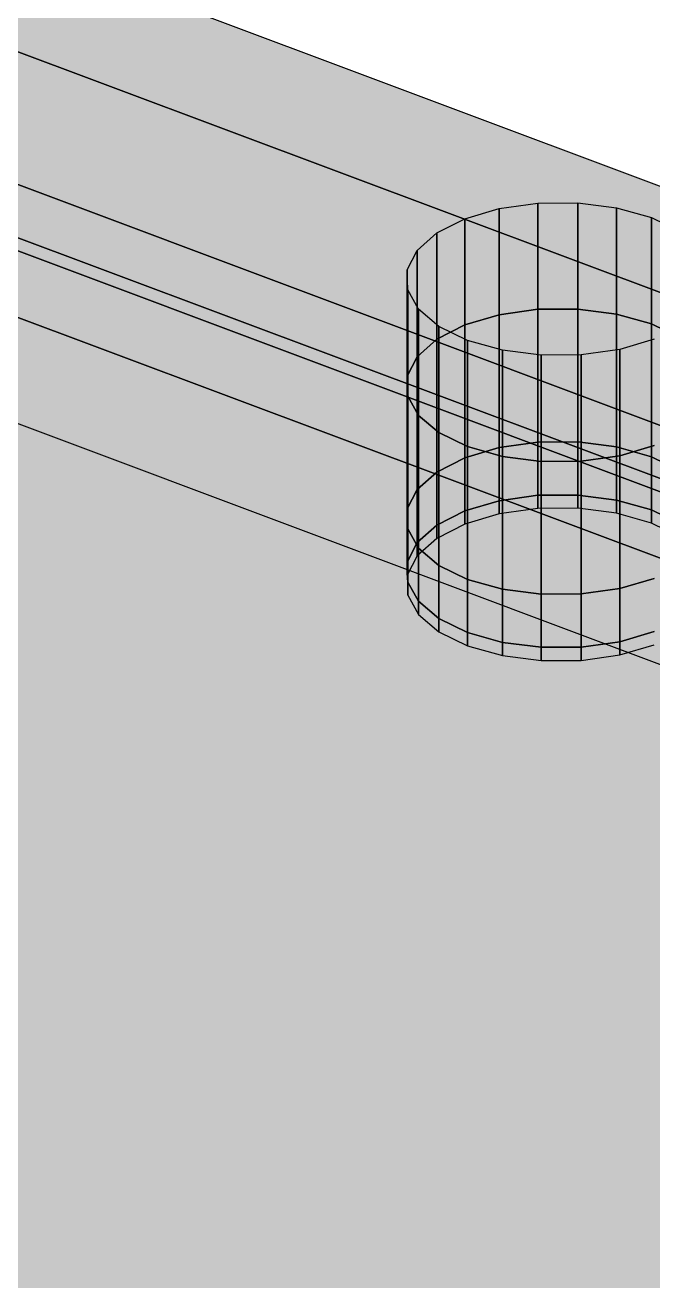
# Model space of a CAD drawing. Header units: millimetres. Extents: x 50 to 612415, y 2 to 4150.
# Drawn here: x 483225.4 to 483257.8, y 1898.5 to 1963.2 of the extents above; entities that cross this region are included whole.
import ezdxf

# ---------------------------------------------------------------- set-up
doc = ezdxf.new("R2010")
doc.units = ezdxf.units.MM
doc.layers.add('HATCH', color=8, linetype='Continuous', lineweight=9)
doc.layers.add('OUTLINE', color=7, linetype='Continuous', lineweight=25)

msp = doc.modelspace()

# ---------------------------------------------------------------- hatches: boundary and pattern name
at = {"layer": 'HATCH', "true_color": 0xccae87}
for points in [[(482182.724, 2358.201), (482496.048, 2238.926), (483257.691, 1953.309)], [(482562.28, 2215.867), (482182.724, 2358.201), (483508.199, 1859.369)], [(482182.724, 2358.201), (483257.691, 1953.309), (483508.199, 1859.369)], [(482182.724, 2352.723), (482496.048, 2233.447), (483257.691, 1947.831)], [(483257.691, 1947.831), (482496.048, 2233.447), (482182.724, 2352.723)], [(482562.28, 2210.389), (482182.724, 2352.723), (483508.199, 1853.89)], [(483508.199, 1853.89), (482182.724, 2352.723), (482562.28, 2210.389)], [(482182.724, 2352.723), (483257.691, 1947.831), (483508.199, 1853.89)], [(483508.199, 1853.89), (483257.691, 1947.831), (482182.724, 2352.723)], [(482182.724, 2345.875), (482496.048, 2226.599), (483257.691, 1940.983)], [(483257.691, 1940.983), (482496.048, 2226.599), (482182.724, 2345.875)], [(482562.28, 2203.541), (482182.724, 2345.875), (483508.199, 1847.042)], [(483508.199, 1847.042), (482182.724, 2345.875), (482562.28, 2203.541)], [(482182.724, 2345.875), (483257.691, 1940.983), (483508.199, 1847.042)], [(483508.199, 1847.042), (483257.691, 1940.983), (482182.724, 2345.875)], [(483257.691, 1938.243), (482496.048, 2223.86), (482182.724, 2343.136)], [(483508.199, 1844.303), (482182.724, 2343.136), (482562.28, 2200.802)], [(483508.199, 1844.303), (483257.691, 1938.243), (482182.724, 2343.136)], [(482496.048, 2238.926), (482497.523, 2238.204), (483257.691, 1953.309)], [(482497.523, 2238.204), (482498.575, 2237.316), (483257.691, 1953.309)], [(482498.575, 2237.316), (482499.131, 2236.322), (483257.691, 1953.309)], [(482499.131, 2236.322), (482499.154, 2235.29), (483257.691, 1953.309)], [(482499.154, 2235.29), (482498.642, 2234.29), (483257.691, 1953.309)], [(482498.642, 2234.29), (482497.629, 2233.39), (483246.621, 1952.518)], [(482498.642, 2234.29), (483251.829, 1954.06), (483253.893, 1954.071)], [(482498.642, 2234.29), (483253.893, 1954.071), (483255.893, 1953.815)], [(482498.642, 2234.29), (483249.841, 1953.782), (483251.829, 1954.06)], [(482498.642, 2234.29), (483255.893, 1953.815), (483257.691, 1953.309)], [(482498.642, 2234.29), (483248.065, 1953.256), (483249.841, 1953.782)], [(482498.642, 2234.29), (483246.621, 1952.518), (483248.065, 1953.256)], [(482496.048, 2233.447), (482497.523, 2232.725), (483257.691, 1947.831)], [(483257.691, 1947.831), (482497.523, 2232.725), (482496.048, 2233.447)], [(483245.609, 1951.619), (482497.629, 2233.39), (482496.186, 2232.653)], [(483245.609, 1951.619), (483246.621, 1952.518), (482497.629, 2233.39)], [(483245.609, 1951.619), (482488.358, 2232.093), (482486.559, 2232.6)], [(483245.096, 1950.619), (483245.609, 1951.619), (482486.559, 2232.6)], [(483245.119, 1949.587), (483245.096, 1950.619), (482486.559, 2232.6)], [(483245.675, 1948.593), (483245.119, 1949.587), (482486.559, 2232.6)], [(483246.727, 1947.705), (483245.675, 1948.593), (482486.559, 2232.6)], [(483248.203, 1946.983), (483246.727, 1947.705), (482486.559, 2232.6)], [(483248.203, 1946.983), (482486.559, 2232.6), (483589.466, 1560.596)], [(483245.609, 1951.619), (482496.186, 2232.653), (482494.409, 2232.127)], [(482497.523, 2232.725), (482498.575, 2231.837), (483257.691, 1947.831)], [(483257.691, 1947.831), (482498.575, 2231.837), (482497.523, 2232.725)], [(483245.609, 1951.619), (482490.357, 2231.837), (482488.358, 2232.093)], [(483245.609, 1951.619), (482494.409, 2232.127), (482492.421, 2231.849)], [(483245.609, 1951.619), (482492.421, 2231.849), (482490.357, 2231.837)], [(482498.575, 2231.837), (482499.131, 2230.843), (483257.691, 1947.831)], [(483257.691, 1947.831), (482499.131, 2230.843), (482498.575, 2231.837)], [(482499.131, 2230.843), (482499.154, 2229.811), (483257.691, 1947.831)], [(483257.691, 1947.831), (482499.154, 2229.811), (482499.131, 2230.843)], [(482499.154, 2229.811), (482498.642, 2228.811), (483257.691, 1947.831)], [(483257.691, 1947.831), (482498.642, 2228.811), (482499.154, 2229.811)], [(483246.621, 1947.04), (482497.629, 2227.912), (482498.642, 2228.811)], [(482498.642, 2228.811), (482497.629, 2227.912), (483246.621, 1947.04)], [(482498.642, 2228.811), (483251.829, 1948.582), (483253.893, 1948.593)], [(483253.893, 1948.593), (483251.829, 1948.582), (482498.642, 2228.811)], [(482498.642, 2228.811), (483253.893, 1948.593), (483255.893, 1948.337)], [(483255.893, 1948.337), (483253.893, 1948.593), (482498.642, 2228.811)], [(482498.642, 2228.811), (483249.841, 1948.304), (483251.829, 1948.582)], [(483251.829, 1948.582), (483249.841, 1948.304), (482498.642, 2228.811)], [(482498.642, 2228.811), (483255.893, 1948.337), (483257.691, 1947.831)], [(483257.691, 1947.831), (483255.893, 1948.337), (482498.642, 2228.811)], [(482498.642, 2228.811), (483248.065, 1947.778), (483249.841, 1948.304)], [(483249.841, 1948.304), (483248.065, 1947.778), (482498.642, 2228.811)], [(482498.642, 2228.811), (483246.621, 1947.04), (483248.065, 1947.778)], [(483248.065, 1947.778), (483246.621, 1947.04), (482498.642, 2228.811)], [(483245.609, 1946.14), (482497.629, 2227.912), (482496.186, 2227.174)], [(482496.186, 2227.174), (482497.629, 2227.912), (483245.609, 1946.14)], [(483245.609, 1946.14), (483246.621, 1947.04), (482497.629, 2227.912)], [(482497.629, 2227.912), (483246.621, 1947.04), (483245.609, 1946.14)], [(483245.609, 1946.14), (482488.358, 2226.615), (482486.559, 2227.121)], [(482486.559, 2227.121), (482488.358, 2226.615), (483245.609, 1946.14)], [(483245.096, 1945.141), (483245.609, 1946.14), (482486.559, 2227.121)], [(482486.559, 2227.121), (483245.609, 1946.14), (483245.096, 1945.141)], [(483245.119, 1944.109), (483245.096, 1945.141), (482486.559, 2227.121)], [(482486.559, 2227.121), (483245.096, 1945.141), (483245.119, 1944.109)], [(483245.675, 1943.115), (483245.119, 1944.109), (482486.559, 2227.121)], [(482486.559, 2227.121), (483245.119, 1944.109), (483245.675, 1943.115)], [(483246.727, 1942.226), (483245.675, 1943.115), (482486.559, 2227.121)], [(482486.559, 2227.121), (483245.675, 1943.115), (483246.727, 1942.226)], [(483248.203, 1941.505), (483246.727, 1942.226), (482486.559, 2227.121)], [(482486.559, 2227.121), (483246.727, 1942.226), (483248.203, 1941.505)], [(483248.203, 1941.505), (482486.559, 2227.121), (483224.501, 1767.167)], [(483589.466, 1555.118), (482486.559, 2227.121), (483248.203, 1941.505)], [(483245.609, 1946.14), (482496.186, 2227.174), (482494.409, 2226.648)], [(482494.409, 2226.648), (482496.186, 2227.174), (483245.609, 1946.14)], [(483245.609, 1946.14), (482490.357, 2226.359), (482488.358, 2226.615)], [(482488.358, 2226.615), (482490.357, 2226.359), (483245.609, 1946.14)], [(483245.609, 1946.14), (482492.421, 2226.37), (482490.357, 2226.359)], [(482490.357, 2226.359), (482492.421, 2226.37), (483245.609, 1946.14)], [(483245.609, 1946.14), (482494.409, 2226.648), (482492.421, 2226.37)], [(482492.421, 2226.37), (482494.409, 2226.648), (483245.609, 1946.14)], [(482496.048, 2226.599), (482497.523, 2225.877), (483257.691, 1940.983)], [(483257.691, 1940.983), (482497.523, 2225.877), (482496.048, 2226.599)], [(482497.523, 2225.877), (482498.575, 2224.989), (483257.691, 1940.983)], [(483257.691, 1940.983), (482498.575, 2224.989), (482497.523, 2225.877)], [(482498.575, 2224.989), (482499.131, 2223.995), (483257.691, 1940.983)], [(483257.691, 1940.983), (482499.131, 2223.995), (482498.575, 2224.989)], [(483257.691, 1938.243), (482497.523, 2223.138), (482496.048, 2223.86)], [(482499.131, 2223.995), (482499.154, 2222.963), (483257.691, 1940.983)], [(483257.691, 1940.983), (482499.154, 2222.963), (482499.131, 2223.995)], [(483257.691, 1938.243), (482498.575, 2222.25), (482497.523, 2223.138)], [(482499.154, 2222.963), (482498.642, 2221.963), (483257.691, 1940.983)], [(483257.691, 1940.983), (482498.642, 2221.963), (482499.154, 2222.963)], [(483257.691, 1938.243), (482499.131, 2221.256), (482498.575, 2222.25)], [(483246.621, 1940.192), (482497.629, 2221.064), (482498.642, 2221.963)], [(482498.642, 2221.963), (482497.629, 2221.064), (483246.621, 1940.192)], [(482498.642, 2221.963), (483251.829, 1941.734), (483253.893, 1941.745)], [(483253.893, 1941.745), (483251.829, 1941.734), (482498.642, 2221.963)], [(482498.642, 2221.963), (483253.893, 1941.745), (483255.893, 1941.489)], [(483255.893, 1941.489), (483253.893, 1941.745), (482498.642, 2221.963)], [(482498.642, 2221.963), (483249.841, 1941.456), (483251.829, 1941.734)], [(483251.829, 1941.734), (483249.841, 1941.456), (482498.642, 2221.963)], [(482498.642, 2221.963), (483255.893, 1941.489), (483257.691, 1940.983)], [(483257.691, 1940.983), (483255.893, 1941.489), (482498.642, 2221.963)], [(482498.642, 2221.963), (483248.065, 1940.93), (483249.841, 1941.456)], [(483249.841, 1941.456), (483248.065, 1940.93), (482498.642, 2221.963)], [(482498.642, 2221.963), (483246.621, 1940.192), (483248.065, 1940.93)], [(483248.065, 1940.93), (483246.621, 1940.192), (482498.642, 2221.963)], [(483245.609, 1939.292), (482497.629, 2221.064), (482496.186, 2220.326)], [(482496.186, 2220.326), (482497.629, 2221.064), (483245.609, 1939.292)], [(483245.609, 1939.292), (483246.621, 1940.192), (482497.629, 2221.064)], [(482497.629, 2221.064), (483246.621, 1940.192), (483245.609, 1939.292)], [(483257.691, 1938.243), (482499.154, 2220.224), (482499.131, 2221.256)], [(483245.609, 1939.292), (482496.186, 2220.326), (482494.409, 2219.8)], [(482494.409, 2219.8), (482496.186, 2220.326), (483245.609, 1939.292)], [(483245.609, 1939.292), (482488.358, 2219.767), (482486.559, 2220.273)], [(482486.559, 2220.273), (482488.358, 2219.767), (483245.609, 1939.292)], [(483245.096, 1938.293), (483245.609, 1939.292), (482486.559, 2220.273)], [(482486.559, 2220.273), (483245.609, 1939.292), (483245.096, 1938.293)], [(483245.119, 1937.261), (483245.096, 1938.293), (482486.559, 2220.273)], [(482486.559, 2220.273), (483245.096, 1938.293), (483245.119, 1937.261)], [(483245.675, 1936.267), (483245.119, 1937.261), (482486.559, 2220.273)], [(482486.559, 2220.273), (483245.119, 1937.261), (483245.675, 1936.267)], [(483246.727, 1935.378), (483245.675, 1936.267), (482486.559, 2220.273)], [(482486.559, 2220.273), (483245.675, 1936.267), (483246.727, 1935.378)], [(483248.203, 1934.657), (483246.727, 1935.378), (482486.559, 2220.273)], [(482486.559, 2220.273), (483246.727, 1935.378), (483248.203, 1934.657)], [(483248.203, 1934.657), (482486.559, 2220.273), (483224.501, 1760.319)], [(483224.501, 1760.319), (482486.559, 2220.273), (483248.203, 1934.657)], [(483245.609, 1939.292), (482490.357, 2219.511), (482488.358, 2219.767)], [(482488.358, 2219.767), (482490.357, 2219.511), (483245.609, 1939.292)], [(483245.609, 1939.292), (482494.409, 2219.8), (482492.421, 2219.522)], [(482492.421, 2219.522), (482494.409, 2219.8), (483245.609, 1939.292)], [(482499.154, 2220.224), (482498.642, 2219.224), (483257.691, 1938.243)], [(483257.691, 1938.243), (482498.642, 2219.224), (482499.154, 2220.224)], [(482562.28, 2200.802), (482499.154, 2220.224), (483257.691, 1938.243)], [(483245.609, 1939.292), (482492.421, 2219.522), (482490.357, 2219.511)], [(482490.357, 2219.511), (482492.421, 2219.522), (483245.609, 1939.292)], [(483246.621, 1937.453), (482497.629, 2218.325), (482498.642, 2219.224)], [(482498.642, 2219.224), (482497.629, 2218.325), (483246.621, 1937.453)], [(483257.691, 1937.559), (482498.642, 2218.539), (482499.154, 2219.539)], [(482498.642, 2219.224), (483251.829, 1938.994), (483253.893, 1939.006)], [(483253.893, 1939.006), (483251.829, 1938.994), (482498.642, 2219.224)], [(482498.642, 2219.224), (483253.893, 1939.006), (483255.893, 1938.75)], [(483255.893, 1938.75), (483253.893, 1939.006), (482498.642, 2219.224)], [(482498.642, 2219.224), (483249.841, 1938.716), (483251.829, 1938.994)], [(483251.829, 1938.994), (483249.841, 1938.716), (482498.642, 2219.224)], [(482498.642, 2219.224), (483255.893, 1938.75), (483257.691, 1938.243)], [(483257.691, 1938.243), (483255.893, 1938.75), (482498.642, 2219.224)], [(482498.642, 2219.224), (483248.065, 1938.19), (483249.841, 1938.716)], [(483249.841, 1938.716), (483248.065, 1938.19), (482498.642, 2219.224)], [(482498.642, 2219.224), (483246.621, 1937.453), (483248.065, 1938.19)], [(483248.065, 1938.19), (483246.621, 1937.453), (482498.642, 2219.224)], [(483257.691, 1937.559), (482499.154, 2219.539), (482562.28, 2200.117)], [(483246.621, 1936.768), (482497.629, 2217.64), (482498.642, 2218.539)], [(483253.893, 1938.321), (483251.829, 1938.31), (482498.642, 2218.539)], [(483255.893, 1938.065), (483253.893, 1938.321), (482498.642, 2218.539)], [(483251.829, 1938.31), (483249.841, 1938.032), (482498.642, 2218.539)], [(483257.691, 1937.559), (483255.893, 1938.065), (482498.642, 2218.539)], [(483249.841, 1938.032), (483248.065, 1937.506), (482498.642, 2218.539)], [(483248.065, 1937.506), (483246.621, 1936.768), (482498.642, 2218.539)], [(483245.609, 1936.553), (482497.629, 2218.325), (482496.186, 2217.587)], [(482496.186, 2217.587), (482497.629, 2218.325), (483245.609, 1936.553)], [(483245.609, 1936.553), (483246.621, 1937.453), (482497.629, 2218.325)], [(482497.629, 2218.325), (483246.621, 1937.453), (483245.609, 1936.553)], [(483245.609, 1936.553), (482488.358, 2217.028), (482486.559, 2217.534)], [(482486.559, 2217.534), (482488.358, 2217.028), (483245.609, 1936.553)], [(483245.096, 1935.553), (483245.609, 1936.553), (482486.559, 2217.534)], [(482486.559, 2217.534), (483245.609, 1936.553), (483245.096, 1935.553)], [(483245.119, 1934.521), (483245.096, 1935.553), (482486.559, 2217.534)], [(482486.559, 2217.534), (483245.096, 1935.553), (483245.119, 1934.521)], [(483245.675, 1933.527), (483245.119, 1934.521), (482486.559, 2217.534)], [(482486.559, 2217.534), (483245.119, 1934.521), (483245.675, 1933.527)], [(483246.727, 1932.639), (483245.675, 1933.527), (482486.559, 2217.534)], [(482486.559, 2217.534), (483245.675, 1933.527), (483246.727, 1932.639)], [(483248.203, 1931.917), (483246.727, 1932.639), (482486.559, 2217.534)], [(482486.559, 2217.534), (483246.727, 1932.639), (483248.203, 1931.917)], [(483248.203, 1931.917), (482486.559, 2217.534), (483224.501, 1757.58)], [(483224.501, 1757.58), (482486.559, 2217.534), (483248.203, 1931.917)], [(483245.609, 1936.553), (482494.409, 2217.061), (482492.421, 2216.783)], [(482492.421, 2216.783), (482494.409, 2217.061), (483245.609, 1936.553)], [(483245.609, 1936.553), (482496.186, 2217.587), (482494.409, 2217.061)], [(482494.409, 2217.061), (482496.186, 2217.587), (483245.609, 1936.553)], [(482496.186, 2216.902), (482497.629, 2217.64), (483245.609, 1935.868)], [(482497.629, 2217.64), (483246.621, 1936.768), (483245.609, 1935.868)], [(482486.559, 2216.849), (482488.358, 2216.343), (483245.609, 1935.868)], [(482486.559, 2216.849), (483245.609, 1935.868), (483245.096, 1934.869)], [(482486.559, 2216.849), (483245.096, 1934.869), (483245.119, 1933.837)], [(482486.559, 2216.849), (483245.119, 1933.837), (483245.675, 1932.843)], [(482486.559, 2216.849), (483245.675, 1932.843), (483246.727, 1931.954)], [(482486.559, 2216.849), (483246.727, 1931.954), (483248.203, 1931.233)], [(483224.501, 1756.895), (482486.559, 2216.849), (483248.203, 1931.233)], [(483245.609, 1936.553), (482490.357, 2216.772), (482488.358, 2217.028)], [(482488.358, 2217.028), (482490.357, 2216.772), (483245.609, 1936.553)], [(483245.609, 1936.553), (482492.421, 2216.783), (482490.357, 2216.772)], [(482490.357, 2216.772), (482492.421, 2216.783), (483245.609, 1936.553)], [(482494.409, 2216.376), (482496.186, 2216.902), (483245.609, 1935.868)], [(482488.358, 2216.343), (482490.357, 2216.087), (483245.609, 1935.868)], [(482490.357, 2216.087), (482492.421, 2216.098), (483245.609, 1935.868)], [(482492.421, 2216.098), (482494.409, 2216.376), (483245.609, 1935.868)], [(483194.875, 1978.645), (482562.28, 2215.867), (483508.199, 1859.369)], [(483194.875, 1973.166), (482562.28, 2210.389), (483508.199, 1853.89)], [(483508.199, 1853.89), (482562.28, 2210.389), (483194.875, 1973.166)], [(483194.875, 1966.318), (482562.28, 2203.541), (483508.199, 1847.042)], [(483508.199, 1847.042), (482562.28, 2203.541), (483194.875, 1966.318)], [(483194.875, 1963.579), (482562.28, 2200.802), (483257.691, 1938.243)], [(483508.199, 1844.303), (482562.28, 2200.802), (483194.875, 1963.579)], [(483257.691, 1937.559), (482562.28, 2200.117), (483194.875, 1962.894)], [(483574.432, 1836.311), (483194.875, 1978.645), (483508.199, 1859.369)], [(483574.432, 1830.832), (483194.875, 1973.166), (483508.199, 1853.89)], [(483508.199, 1853.89), (483194.875, 1973.166), (483574.432, 1830.832)], [(483574.432, 1823.984), (483194.875, 1966.318), (483508.199, 1847.042)], [(483508.199, 1847.042), (483194.875, 1966.318), (483574.432, 1823.984)], [(483574.432, 1821.245), (483194.875, 1963.579), (483257.691, 1938.243)], [(483508.199, 1844.303), (483194.875, 1963.579), (483574.432, 1821.245)], [(483257.691, 1937.559), (483194.875, 1962.894), (483574.432, 1820.56)], [(483574.432, 1820.56), (483194.875, 1962.894), (483226.109, 1755.013)], [(483574.432, 1817.136), (483194.875, 1959.47), (483226.109, 1751.589)], [(483226.109, 1751.589), (483194.875, 1959.47), (483574.432, 1817.136)], [(483226.109, 1746.111), (483194.875, 1953.992), (483574.432, 1811.658)], [(483257.691, 1953.309), (483259.167, 1952.587), (483508.199, 1859.369)], [(483257.691, 1947.831), (483259.167, 1947.109), (483508.199, 1853.89)], [(483508.199, 1853.89), (483259.167, 1947.109), (483257.691, 1947.831)], [(483496.116, 1857.679), (483257.829, 1947.036), (483256.053, 1946.51)], [(483496.116, 1857.679), (483250.001, 1946.477), (483248.203, 1946.983)], [(483495.604, 1856.679), (483496.116, 1857.679), (483248.203, 1946.983)], [(483495.626, 1855.647), (483495.604, 1856.679), (483248.203, 1946.983)], [(483496.183, 1854.653), (483495.626, 1855.647), (483248.203, 1946.983)], [(483497.234, 1853.765), (483496.183, 1854.653), (483248.203, 1946.983)], [(483498.71, 1853.043), (483497.234, 1853.765), (483248.203, 1946.983)], [(483498.71, 1853.043), (483248.203, 1946.983), (483590.938, 1559.353)], [(483248.203, 1946.983), (483589.466, 1560.596), (483590.938, 1559.353)], [(483496.116, 1857.679), (483252.001, 1946.221), (483250.001, 1946.477)], [(483496.116, 1857.679), (483256.053, 1946.51), (483254.065, 1946.232)], [(483496.116, 1857.679), (483254.065, 1946.232), (483252.001, 1946.221)], [(483248.203, 1941.505), (483224.501, 1767.167), (483225.553, 1766.279)], [(483248.203, 1941.505), (483225.553, 1766.279), (483226.109, 1765.285)], [(483248.203, 1941.505), (483226.109, 1765.285), (483226.131, 1764.253)], [(483498.71, 1847.564), (483248.203, 1941.505), (483226.131, 1764.253)], [(483496.116, 1852.2), (483250.001, 1940.999), (483248.203, 1941.505)], [(483248.203, 1941.505), (483250.001, 1940.999), (483496.116, 1852.2)], [(483495.604, 1851.2), (483496.116, 1852.2), (483248.203, 1941.505)], [(483248.203, 1941.505), (483496.116, 1852.2), (483495.604, 1851.2)], [(483495.626, 1850.168), (483495.604, 1851.2), (483248.203, 1941.505)], [(483248.203, 1941.505), (483495.604, 1851.2), (483495.626, 1850.168)], [(483496.183, 1849.174), (483495.626, 1850.168), (483248.203, 1941.505)], [(483248.203, 1941.505), (483495.626, 1850.168), (483496.183, 1849.174)], [(483497.234, 1848.286), (483496.183, 1849.174), (483248.203, 1941.505)], [(483248.203, 1941.505), (483496.183, 1849.174), (483497.234, 1848.286)], [(483498.71, 1847.564), (483497.234, 1848.286), (483248.203, 1941.505)], [(483248.203, 1941.505), (483497.234, 1848.286), (483498.71, 1847.564)], [(483590.938, 1553.874), (483248.203, 1941.505), (483498.71, 1847.564)], [(483590.938, 1553.874), (483589.466, 1555.118), (483248.203, 1941.505)], [(483496.116, 1852.2), (483257.829, 1941.558), (483256.053, 1941.032)], [(483256.053, 1941.032), (483257.829, 1941.558), (483496.116, 1852.2)], [(483496.116, 1852.2), (483252.001, 1940.742), (483250.001, 1940.999)], [(483250.001, 1940.999), (483252.001, 1940.742), (483496.116, 1852.2)], [(483496.116, 1852.2), (483254.065, 1940.754), (483252.001, 1940.742)], [(483252.001, 1940.742), (483254.065, 1940.754), (483496.116, 1852.2)], [(483496.116, 1852.2), (483256.053, 1941.032), (483254.065, 1940.754)], [(483254.065, 1940.754), (483256.053, 1941.032), (483496.116, 1852.2)], [(483257.691, 1940.983), (483259.167, 1940.261), (483508.199, 1847.042)], [(483508.199, 1847.042), (483259.167, 1940.261), (483257.691, 1940.983)], [(483508.199, 1844.303), (483259.167, 1937.522), (483257.691, 1938.243)], [(483574.432, 1821.245), (483257.691, 1938.243), (483259.167, 1937.522)], [(483259.167, 1936.837), (483257.691, 1937.559), (483574.432, 1820.56)], [(483248.203, 1934.657), (483224.501, 1760.319), (483225.553, 1759.431)], [(483225.553, 1759.431), (483224.501, 1760.319), (483248.203, 1934.657)], [(483248.203, 1934.657), (483225.553, 1759.431), (483226.109, 1758.437)], [(483226.109, 1758.437), (483225.553, 1759.431), (483248.203, 1934.657)], [(483248.203, 1934.657), (483226.109, 1758.437), (483226.131, 1757.405)], [(483226.131, 1757.405), (483226.109, 1758.437), (483248.203, 1934.657)], [(483498.71, 1840.716), (483248.203, 1934.657), (483226.131, 1757.405)], [(483226.131, 1757.405), (483248.203, 1934.657), (483498.71, 1840.716)], [(483496.116, 1845.352), (483250.001, 1934.15), (483248.203, 1934.657)], [(483248.203, 1934.657), (483250.001, 1934.15), (483496.116, 1845.352)], [(483495.604, 1844.352), (483496.116, 1845.352), (483248.203, 1934.657)], [(483248.203, 1934.657), (483496.116, 1845.352), (483495.604, 1844.352)], [(483495.626, 1843.32), (483495.604, 1844.352), (483248.203, 1934.657)], [(483248.203, 1934.657), (483495.604, 1844.352), (483495.626, 1843.32)], [(483496.183, 1842.326), (483495.626, 1843.32), (483248.203, 1934.657)], [(483248.203, 1934.657), (483495.626, 1843.32), (483496.183, 1842.326)], [(483497.234, 1841.438), (483496.183, 1842.326), (483248.203, 1934.657)], [(483248.203, 1934.657), (483496.183, 1842.326), (483497.234, 1841.438)], [(483498.71, 1840.716), (483497.234, 1841.438), (483248.203, 1934.657)], [(483248.203, 1934.657), (483497.234, 1841.438), (483498.71, 1840.716)], [(483496.116, 1845.352), (483252.001, 1933.894), (483250.001, 1934.15)], [(483250.001, 1934.15), (483252.001, 1933.894), (483496.116, 1845.352)], [(483496.116, 1845.352), (483256.053, 1934.184), (483254.065, 1933.906)], [(483254.065, 1933.906), (483256.053, 1934.184), (483496.116, 1845.352)], [(483496.116, 1845.352), (483257.829, 1934.71), (483256.053, 1934.184)], [(483256.053, 1934.184), (483257.829, 1934.71), (483496.116, 1845.352)], [(483496.116, 1845.352), (483254.065, 1933.906), (483252.001, 1933.894)], [(483252.001, 1933.894), (483254.065, 1933.906), (483496.116, 1845.352)], [(483248.203, 1931.917), (483224.501, 1757.58), (483225.553, 1756.692)], [(483225.553, 1756.692), (483224.501, 1757.58), (483248.203, 1931.917)], [(483248.203, 1931.917), (483225.553, 1756.692), (483226.109, 1755.698)], [(483226.109, 1755.698), (483225.553, 1756.692), (483248.203, 1931.917)], [(483248.203, 1931.917), (483226.109, 1755.698), (483226.131, 1754.666)], [(483226.131, 1754.666), (483226.109, 1755.698), (483248.203, 1931.917)], [(483498.71, 1837.977), (483248.203, 1931.917), (483226.131, 1754.666)], [(483226.131, 1754.666), (483248.203, 1931.917), (483498.71, 1837.977)], [(483496.116, 1842.613), (483250.001, 1931.411), (483248.203, 1931.917)], [(483248.203, 1931.917), (483250.001, 1931.411), (483496.116, 1842.613)], [(483495.604, 1841.613), (483496.116, 1842.613), (483248.203, 1931.917)], [(483248.203, 1931.917), (483496.116, 1842.613), (483495.604, 1841.613)], [(483495.626, 1840.581), (483495.604, 1841.613), (483248.203, 1931.917)], [(483248.203, 1931.917), (483495.604, 1841.613), (483495.626, 1840.581)], [(483496.183, 1839.587), (483495.626, 1840.581), (483248.203, 1931.917)], [(483248.203, 1931.917), (483495.626, 1840.581), (483496.183, 1839.587)], [(483497.234, 1838.699), (483496.183, 1839.587), (483248.203, 1931.917)], [(483248.203, 1931.917), (483496.183, 1839.587), (483497.234, 1838.699)], [(483498.71, 1837.977), (483497.234, 1838.699), (483248.203, 1931.917)], [(483248.203, 1931.917), (483497.234, 1838.699), (483498.71, 1837.977)], [(483496.116, 1842.613), (483257.829, 1931.97), (483256.053, 1931.445)], [(483256.053, 1931.445), (483257.829, 1931.97), (483496.116, 1842.613)], [(483225.553, 1756.007), (483224.501, 1756.895), (483248.203, 1931.233)], [(483226.109, 1755.013), (483225.553, 1756.007), (483248.203, 1931.233)], [(483226.131, 1753.981), (483226.109, 1755.013), (483248.203, 1931.233)], [(483226.131, 1753.981), (483248.203, 1931.233), (483498.71, 1837.292)], [(483248.203, 1931.233), (483250.001, 1930.726), (483496.116, 1841.928)], [(483248.203, 1931.233), (483496.116, 1841.928), (483495.604, 1840.928)], [(483248.203, 1931.233), (483495.604, 1840.928), (483495.626, 1839.896)], [(483248.203, 1931.233), (483495.626, 1839.896), (483496.183, 1838.902)], [(483248.203, 1931.233), (483496.183, 1838.902), (483497.234, 1838.014)], [(483248.203, 1931.233), (483497.234, 1838.014), (483498.71, 1837.292)], [(483496.116, 1842.613), (483252.001, 1931.155), (483250.001, 1931.411)], [(483250.001, 1931.411), (483252.001, 1931.155), (483496.116, 1842.613)], [(483496.116, 1842.613), (483254.065, 1931.166), (483252.001, 1931.155)], [(483252.001, 1931.155), (483254.065, 1931.166), (483496.116, 1842.613)], [(483496.116, 1842.613), (483256.053, 1931.445), (483254.065, 1931.166)], [(483254.065, 1931.166), (483256.053, 1931.445), (483496.116, 1842.613)], [(483256.053, 1930.76), (483257.829, 1931.286), (483496.116, 1841.928)], [(483250.001, 1930.726), (483252.001, 1930.47), (483496.116, 1841.928)], [(483252.001, 1930.47), (483254.065, 1930.482), (483496.116, 1841.928)], [(483254.065, 1930.482), (483256.053, 1930.76), (483496.116, 1841.928)]]:
    msp.add_hatch(color=43, dxfattribs=at).paths.add_polyline_path(points)
at = {"layer": 'HATCH', "true_color": 0xc0a47f}
for points in [[(483194.875, 1973.166), (483574.432, 1830.832), (483574.432, 1836.311), (483194.875, 1978.645)], [(483194.875, 1966.318), (483574.432, 1823.984), (483574.432, 1830.832), (483194.875, 1973.166)], [(483194.875, 1963.579), (483574.432, 1821.245), (483574.432, 1823.984), (483194.875, 1966.318)], [(483194.875, 1962.894), (483574.432, 1820.56), (483574.432, 1821.245), (483194.875, 1963.579)], [(483194.875, 1959.47), (483574.432, 1817.136), (483574.432, 1820.56), (483194.875, 1962.894)], [(483194.875, 1953.992), (483574.432, 1811.658), (483574.432, 1817.136), (483194.875, 1959.47)]]:
    msp.add_hatch(color=33, dxfattribs=at).paths.add_polyline_path(points)
at = {"layer": 'HATCH', "true_color": 0xc0a480}
for points in [[(483249.841, 1948.304), (483248.065, 1947.778), (483248.065, 1953.256), (483249.841, 1953.782)], [(483249.841, 1941.456), (483248.065, 1940.93), (483248.065, 1947.778), (483249.841, 1948.304)], [(483256.053, 1941.032), (483257.829, 1941.558), (483257.829, 1947.036), (483256.053, 1946.51)], [(483249.841, 1938.716), (483248.065, 1938.19), (483248.065, 1940.93), (483249.841, 1941.456)], [(483256.053, 1934.184), (483257.829, 1934.71), (483257.829, 1941.558), (483256.053, 1941.032)], [(483249.841, 1938.032), (483248.065, 1937.506), (483248.065, 1938.19), (483249.841, 1938.716)], [(483256.053, 1931.445), (483257.829, 1931.97), (483257.829, 1934.71), (483256.053, 1934.184)], [(483256.053, 1930.76), (483257.829, 1931.286), (483257.829, 1931.97), (483256.053, 1931.445)]]:
    msp.add_hatch(color=33, dxfattribs=at).paths.add_polyline_path(points)
at = {"layer": 'HATCH', "true_color": 0xc2a680}
for points in [[(483251.829, 1948.582), (483249.841, 1948.304), (483249.841, 1953.782), (483251.829, 1954.06)], [(483255.893, 1948.337), (483253.893, 1948.593), (483253.893, 1954.071), (483255.893, 1953.815)], [(483251.829, 1941.734), (483249.841, 1941.456), (483249.841, 1948.304), (483251.829, 1948.582)], [(483255.893, 1941.489), (483253.893, 1941.745), (483253.893, 1948.593), (483255.893, 1948.337)], [(483250.001, 1940.999), (483252.001, 1940.742), (483252.001, 1946.221), (483250.001, 1946.477)], [(483254.065, 1940.754), (483256.053, 1941.032), (483256.053, 1946.51), (483254.065, 1946.232)], [(483251.829, 1938.994), (483249.841, 1938.716), (483249.841, 1941.456), (483251.829, 1941.734)], [(483255.893, 1938.75), (483253.893, 1939.006), (483253.893, 1941.745), (483255.893, 1941.489)], [(483250.001, 1934.15), (483252.001, 1933.894), (483252.001, 1940.742), (483250.001, 1940.999)], [(483254.065, 1933.906), (483256.053, 1934.184), (483256.053, 1941.032), (483254.065, 1940.754)], [(483251.829, 1938.31), (483249.841, 1938.032), (483249.841, 1938.716), (483251.829, 1938.994)], [(483255.893, 1938.065), (483253.893, 1938.321), (483253.893, 1939.006), (483255.893, 1938.75)], [(483250.001, 1931.411), (483252.001, 1931.155), (483252.001, 1933.894), (483250.001, 1934.15)], [(483254.065, 1931.166), (483256.053, 1931.445), (483256.053, 1934.184), (483254.065, 1933.906)], [(483250.001, 1930.726), (483252.001, 1930.47), (483252.001, 1931.155), (483250.001, 1931.411)], [(483254.065, 1930.482), (483256.053, 1930.76), (483256.053, 1931.445), (483254.065, 1931.166)]]:
    msp.add_hatch(color=43, dxfattribs=at).paths.add_polyline_path(points)
at = {"layer": 'HATCH', "true_color": 0xc2a681}
for points in [[(483253.893, 1948.593), (483251.829, 1948.582), (483251.829, 1954.06), (483253.893, 1954.071)], [(483253.893, 1941.745), (483251.829, 1941.734), (483251.829, 1948.582), (483253.893, 1948.593)], [(483252.001, 1940.742), (483254.065, 1940.754), (483254.065, 1946.232), (483252.001, 1946.221)], [(483253.893, 1939.006), (483251.829, 1938.994), (483251.829, 1941.734), (483253.893, 1941.745)], [(483252.001, 1933.894), (483254.065, 1933.906), (483254.065, 1940.754), (483252.001, 1940.742)], [(483253.893, 1938.321), (483251.829, 1938.31), (483251.829, 1938.994), (483253.893, 1939.006)], [(483252.001, 1931.155), (483254.065, 1931.166), (483254.065, 1933.906), (483252.001, 1933.894)], [(483252.001, 1930.47), (483254.065, 1930.482), (483254.065, 1931.166), (483252.001, 1931.155)]]:
    msp.add_hatch(color=43, dxfattribs=at).paths.add_polyline_path(points)
at = {"layer": 'HATCH', "true_color": 0xc1a580}
for points in [[(483257.691, 1947.831), (483255.893, 1948.337), (483255.893, 1953.815), (483257.691, 1953.309)], [(483257.691, 1940.983), (483255.893, 1941.489), (483255.893, 1948.337), (483257.691, 1947.831)], [(483248.203, 1941.505), (483250.001, 1940.999), (483250.001, 1946.477), (483248.203, 1946.983)], [(483248.203, 1934.657), (483250.001, 1934.15), (483250.001, 1940.999), (483248.203, 1941.505)], [(483257.691, 1938.243), (483255.893, 1938.75), (483255.893, 1941.489), (483257.691, 1940.983)], [(483257.691, 1937.559), (483255.893, 1938.065), (483255.893, 1938.75), (483257.691, 1938.243)], [(483248.203, 1931.917), (483250.001, 1931.411), (483250.001, 1934.15), (483248.203, 1934.657)], [(483248.203, 1931.233), (483250.001, 1930.726), (483250.001, 1931.411), (483248.203, 1931.917)]]:
    msp.add_hatch(color=33, dxfattribs=at).paths.add_polyline_path(points)
at = {"layer": 'HATCH', "true_color": 0xbea37e}
for points in [[(483248.065, 1947.778), (483246.621, 1947.04), (483246.621, 1952.518), (483248.065, 1953.256)], [(483248.065, 1940.93), (483246.621, 1940.192), (483246.621, 1947.04), (483248.065, 1947.778)], [(483248.065, 1938.19), (483246.621, 1937.453), (483246.621, 1940.192), (483248.065, 1940.93)], [(483248.065, 1937.506), (483246.621, 1936.768), (483246.621, 1937.453), (483248.065, 1938.19)]]:
    msp.add_hatch(color=33, dxfattribs=at).paths.add_polyline_path(points)
at = {"layer": 'HATCH', "true_color": 0xbfa37e}
for points in [[(483259.167, 1947.109), (483257.691, 1947.831), (483257.691, 1953.309), (483259.167, 1952.587)], [(483246.727, 1942.226), (483248.203, 1941.505), (483248.203, 1946.983), (483246.727, 1947.705)], [(483259.167, 1940.261), (483257.691, 1940.983), (483257.691, 1947.831), (483259.167, 1947.109)], [(483246.727, 1935.378), (483248.203, 1934.657), (483248.203, 1941.505), (483246.727, 1942.226)], [(483259.167, 1937.522), (483257.691, 1938.243), (483257.691, 1940.983), (483259.167, 1940.261)], [(483259.167, 1936.837), (483257.691, 1937.559), (483257.691, 1938.243), (483259.167, 1937.522)], [(483246.727, 1932.639), (483248.203, 1931.917), (483248.203, 1934.657), (483246.727, 1935.378)], [(483246.727, 1931.954), (483248.203, 1931.233), (483248.203, 1931.917), (483246.727, 1932.639)]]:
    msp.add_hatch(color=33, dxfattribs=at).paths.add_polyline_path(points)
at = {"layer": 'HATCH', "true_color": 0xbca07c}
for points in [[(483246.621, 1947.04), (483245.609, 1946.14), (483245.609, 1951.619), (483246.621, 1952.518)], [(483246.621, 1940.192), (483245.609, 1939.292), (483245.609, 1946.14), (483246.621, 1947.04)], [(483246.621, 1937.453), (483245.609, 1936.553), (483245.609, 1939.292), (483246.621, 1940.192)], [(483246.621, 1936.768), (483245.609, 1935.868), (483245.609, 1936.553), (483246.621, 1937.453)]]:
    msp.add_hatch(color=33, dxfattribs=at).paths.add_polyline_path(points)
at = {"layer": 'HATCH', "true_color": 0xb99e7a}
for points in [[(483245.609, 1946.14), (483245.096, 1945.141), (483245.096, 1950.619), (483245.609, 1951.619)], [(483245.119, 1944.109), (483245.675, 1943.115), (483245.675, 1948.593), (483245.119, 1949.587)], [(483245.609, 1939.292), (483245.096, 1938.293), (483245.096, 1945.141), (483245.609, 1946.14)], [(483245.119, 1937.261), (483245.675, 1936.267), (483245.675, 1943.115), (483245.119, 1944.109)], [(483245.609, 1936.553), (483245.096, 1935.553), (483245.096, 1938.293), (483245.609, 1939.292)], [(483245.119, 1934.521), (483245.675, 1933.527), (483245.675, 1936.267), (483245.119, 1937.261)], [(483245.609, 1935.868), (483245.096, 1934.869), (483245.096, 1935.553), (483245.609, 1936.553)], [(483245.119, 1933.837), (483245.675, 1932.843), (483245.675, 1933.527), (483245.119, 1934.521)]]:
    msp.add_hatch(color=33, dxfattribs=at).paths.add_polyline_path(points)
at = {"layer": 'HATCH', "true_color": 0xb69b78}
for points in [[(483245.096, 1945.141), (483245.119, 1944.109), (483245.119, 1949.587), (483245.096, 1950.619)], [(483245.096, 1938.293), (483245.119, 1937.261), (483245.119, 1944.109), (483245.096, 1945.141)], [(483245.096, 1935.553), (483245.119, 1934.521), (483245.119, 1937.261), (483245.096, 1938.293)], [(483245.096, 1934.869), (483245.119, 1933.837), (483245.119, 1934.521), (483245.096, 1935.553)]]:
    msp.add_hatch(color=33, dxfattribs=at).paths.add_polyline_path(points)
at = {"layer": 'HATCH', "true_color": 0xbca17d}
for points in [[(483245.675, 1943.115), (483246.727, 1942.226), (483246.727, 1947.705), (483245.675, 1948.593)], [(483245.675, 1936.267), (483246.727, 1935.378), (483246.727, 1942.226), (483245.675, 1943.115)], [(483245.675, 1933.527), (483246.727, 1932.639), (483246.727, 1935.378), (483245.675, 1936.267)], [(483245.675, 1932.843), (483246.727, 1931.954), (483246.727, 1932.639), (483245.675, 1933.527)]]:
    msp.add_hatch(color=33, dxfattribs=at).paths.add_polyline_path(points)

# ---------------------------------------------------------------- linework, layer by layer
at = {"layer": 'OUTLINE', "color": 139, "true_color": 0x42544a}
for p, q in [((483574.432, 1836.311), (483194.875, 1978.645)), ((483574.432, 1836.311), (483194.875, 1978.645)), ((483574.432, 1830.832), (483194.875, 1973.166)), ((483194.875, 1973.166), (483574.432, 1830.832)), ((483574.432, 1830.832), (483194.875, 1973.166)), ((483194.875, 1973.166), (483574.432, 1830.832)), ((483574.432, 1823.984), (483194.875, 1966.318)), ((483194.875, 1966.318), (483574.432, 1823.984)), ((483574.432, 1823.984), (483194.875, 1966.318)), ((483194.875, 1966.318), (483574.432, 1823.984)), ((483574.432, 1821.245), (483194.875, 1963.579)), ((483574.432, 1821.245), (483194.875, 1963.579)), ((483194.875, 1963.579), (483574.432, 1821.245)), ((483194.875, 1963.579), (483574.432, 1821.245)), ((483194.875, 1962.894), (483574.432, 1820.56)), ((483574.432, 1820.56), (483194.875, 1962.894)), ((483194.875, 1962.894), (483574.432, 1820.56)), ((483574.432, 1820.56), (483194.875, 1962.894)), ((483574.432, 1817.136), (483194.875, 1959.47)), ((483194.875, 1959.47), (483574.432, 1817.136)), ((483574.432, 1817.136), (483194.875, 1959.47)), ((483194.875, 1959.47), (483574.432, 1817.136)), ((483194.875, 1953.992), (483574.432, 1811.658)), ((483194.875, 1953.992), (483574.432, 1811.658)), ((483248.065, 1953.256), (483249.841, 1953.782)), ((483248.065, 1953.256), (483249.841, 1953.782)), ((483249.841, 1953.782), (483251.829, 1954.06)), ((483249.841, 1953.782), (483251.829, 1954.06)), ((483249.841, 1948.304), (483249.841, 1953.782)), ((483249.841, 1953.782), (483249.841, 1948.304)), ((483251.829, 1954.06), (483253.893, 1954.071)), ((483251.829, 1954.06), (483253.893, 1954.071)), ((483251.829, 1948.582), (483251.829, 1954.06)), ((483251.829, 1954.06), (483251.829, 1948.582)), ((483253.893, 1954.071), (483255.893, 1953.815)), ((483253.893, 1954.071), (483253.893, 1948.593)), ((483253.893, 1948.593), (483253.893, 1954.071)), ((483253.893, 1954.071), (483255.893, 1953.815)), ((483255.893, 1953.815), (483257.691, 1953.309)), ((483255.893, 1953.815), (483255.893, 1948.337)), ((483255.893, 1948.337), (483255.893, 1953.815)), ((483255.893, 1953.815), (483257.691, 1953.309)), ((483246.621, 1952.518), (483248.065, 1953.256)), ((483246.621, 1952.518), (483248.065, 1953.256)), ((483248.065, 1947.778), (483248.065, 1953.256)), ((483248.065, 1953.256), (483248.065, 1947.778)), ((483257.691, 1953.309), (483257.691, 1947.831)), ((483257.691, 1947.831), (483257.691, 1953.309)), ((483257.691, 1953.309), (483259.167, 1952.587)), ((483257.691, 1953.309), (483259.167, 1952.587)), ((483245.609, 1951.619), (483246.621, 1952.518)), ((483245.609, 1951.619), (483246.621, 1952.518)), ((483246.621, 1947.04), (483246.621, 1952.518)), ((483246.621, 1952.518), (483246.621, 1947.04)), ((483245.096, 1950.619), (483245.609, 1951.619)), ((483245.096, 1950.619), (483245.609, 1951.619)), ((483245.609, 1946.14), (483245.609, 1951.619)), ((483245.609, 1951.619), (483245.609, 1946.14)), ((483245.119, 1949.587), (483245.096, 1950.619)), ((483245.096, 1945.141), (483245.096, 1950.619)), ((483245.119, 1949.587), (483245.096, 1950.619)), ((483245.096, 1950.619), (483245.096, 1945.141)), ((483245.675, 1948.593), (483245.119, 1949.587)), ((483245.119, 1944.109), (483245.119, 1949.587)), ((483245.675, 1948.593), (483245.119, 1949.587)), ((483245.119, 1949.587), (483245.119, 1944.109)), ((483246.727, 1947.705), (483245.675, 1948.593)), ((483245.675, 1943.115), (483245.675, 1948.593)), ((483246.727, 1947.705), (483245.675, 1948.593)), ((483245.675, 1948.593), (483245.675, 1943.115)), ((483249.841, 1948.304), (483251.829, 1948.582)), ((483251.829, 1948.582), (483249.841, 1948.304)), ((483249.841, 1948.304), (483251.829, 1948.582)), ((483251.829, 1948.582), (483249.841, 1948.304)), ((483251.829, 1948.582), (483253.893, 1948.593)), ((483253.893, 1948.593), (483251.829, 1948.582)), ((483251.829, 1948.582), (483253.893, 1948.593)), ((483253.893, 1948.593), (483251.829, 1948.582)), ((483251.829, 1941.734), (483251.829, 1948.582)), ((483251.829, 1948.582), (483251.829, 1941.734)), ((483253.893, 1948.593), (483255.893, 1948.337)), ((483255.893, 1948.337), (483253.893, 1948.593)), ((483253.893, 1948.593), (483253.893, 1941.745)), ((483253.893, 1941.745), (483253.893, 1948.593)), ((483253.893, 1948.593), (483255.893, 1948.337)), ((483255.893, 1948.337), (483253.893, 1948.593)), ((483255.893, 1948.337), (483257.691, 1947.831)), ((483257.691, 1947.831), (483255.893, 1948.337)), ((483255.893, 1948.337), (483255.893, 1941.489)), ((483255.893, 1941.489), (483255.893, 1948.337)), ((483255.893, 1948.337), (483257.691, 1947.831)), ((483257.691, 1947.831), (483255.893, 1948.337)), ((483246.621, 1947.04), (483248.065, 1947.778)), ((483248.065, 1947.778), (483246.621, 1947.04)), ((483246.621, 1947.04), (483248.065, 1947.778)), ((483248.065, 1947.778), (483246.621, 1947.04)), ((483248.203, 1946.983), (483246.727, 1947.705)), ((483246.727, 1942.226), (483246.727, 1947.705)), ((483248.203, 1946.983), (483246.727, 1947.705)), ((483246.727, 1947.705), (483246.727, 1942.226)), ((483248.065, 1947.778), (483249.841, 1948.304)), ((483249.841, 1948.304), (483248.065, 1947.778)), ((483248.065, 1947.778), (483249.841, 1948.304)), ((483249.841, 1948.304), (483248.065, 1947.778)), ((483248.065, 1940.93), (483248.065, 1947.778)), ((483248.065, 1947.778), (483248.065, 1940.93)), ((483249.841, 1941.456), (483249.841, 1948.304)), ((483249.841, 1948.304), (483249.841, 1941.456)), ((483257.691, 1947.831), (483257.691, 1940.983)), ((483257.691, 1940.983), (483257.691, 1947.831)), ((483257.691, 1947.831), (483259.167, 1947.109)), ((483259.167, 1947.109), (483257.691, 1947.831)), ((483257.691, 1947.831), (483259.167, 1947.109)), ((483259.167, 1947.109), (483257.691, 1947.831)), ((483245.609, 1946.14), (483246.621, 1947.04)), ((483246.621, 1947.04), (483245.609, 1946.14)), ((483245.609, 1946.14), (483246.621, 1947.04)), ((483246.621, 1947.04), (483245.609, 1946.14)), ((483246.621, 1940.192), (483246.621, 1947.04)), ((483246.621, 1947.04), (483246.621, 1940.192)), ((483257.829, 1947.036), (483256.053, 1946.51)), ((483257.829, 1947.036), (483256.053, 1946.51)), ((483248.203, 1941.505), (483248.203, 1946.983)), ((483250.001, 1946.477), (483248.203, 1946.983)), ((483248.203, 1946.983), (483248.203, 1941.505)), ((483250.001, 1946.477), (483248.203, 1946.983)), ((483250.001, 1940.999), (483250.001, 1946.477)), ((483252.001, 1946.221), (483250.001, 1946.477)), ((483250.001, 1946.477), (483250.001, 1940.999)), ((483252.001, 1946.221), (483250.001, 1946.477)), ((483256.053, 1946.51), (483254.065, 1946.232)), ((483256.053, 1946.51), (483254.065, 1946.232)), ((483256.053, 1946.51), (483256.053, 1941.032)), ((483256.053, 1941.032), (483256.053, 1946.51)), ((483245.096, 1945.141), (483245.609, 1946.14)), ((483245.609, 1946.14), (483245.096, 1945.141)), ((483245.096, 1945.141), (483245.609, 1946.14)), ((483245.609, 1946.14), (483245.096, 1945.141)), ((483245.609, 1939.292), (483245.609, 1946.14)), ((483245.609, 1946.14), (483245.609, 1939.292)), ((483254.065, 1946.232), (483252.001, 1946.221)), ((483254.065, 1946.232), (483252.001, 1946.221)), ((483252.001, 1940.742), (483252.001, 1946.221)), ((483252.001, 1946.221), (483252.001, 1940.742)), ((483254.065, 1946.232), (483254.065, 1940.754)), ((483254.065, 1940.754), (483254.065, 1946.232)), ((483245.119, 1944.109), (483245.096, 1945.141)), ((483245.096, 1945.141), (483245.119, 1944.109)), ((483245.096, 1938.293), (483245.096, 1945.141)), ((483245.119, 1944.109), (483245.096, 1945.141)), ((483245.096, 1945.141), (483245.096, 1938.293)), ((483245.096, 1945.141), (483245.119, 1944.109)), ((483245.675, 1943.115), (483245.119, 1944.109)), ((483245.119, 1944.109), (483245.675, 1943.115)), ((483245.119, 1937.261), (483245.119, 1944.109)), ((483245.675, 1943.115), (483245.119, 1944.109)), ((483245.119, 1944.109), (483245.119, 1937.261)), ((483245.119, 1944.109), (483245.675, 1943.115)), ((483246.727, 1942.226), (483245.675, 1943.115)), ((483245.675, 1943.115), (483246.727, 1942.226)), ((483245.675, 1936.267), (483245.675, 1943.115)), ((483246.727, 1942.226), (483245.675, 1943.115)), ((483245.675, 1943.115), (483245.675, 1936.267)), ((483245.675, 1943.115), (483246.727, 1942.226)), ((483248.203, 1941.505), (483246.727, 1942.226)), ((483246.727, 1942.226), (483248.203, 1941.505)), ((483246.727, 1935.378), (483246.727, 1942.226)), ((483248.203, 1941.505), (483246.727, 1942.226)), ((483246.727, 1942.226), (483246.727, 1935.378)), ((483246.727, 1942.226), (483248.203, 1941.505)), ((483248.065, 1940.93), (483249.841, 1941.456)), ((483249.841, 1941.456), (483248.065, 1940.93)), ((483248.065, 1940.93), (483249.841, 1941.456)), ((483249.841, 1941.456), (483248.065, 1940.93)), ((483248.203, 1934.657), (483248.203, 1941.505)), ((483250.001, 1940.999), (483248.203, 1941.505)), ((483248.203, 1941.505), (483248.203, 1934.657)), ((483248.203, 1941.505), (483250.001, 1940.999)), ((483250.001, 1940.999), (483248.203, 1941.505)), ((483248.203, 1941.505), (483250.001, 1940.999)), ((483249.841, 1941.456), (483251.829, 1941.734)), ((483251.829, 1941.734), (483249.841, 1941.456)), ((483249.841, 1941.456), (483251.829, 1941.734)), ((483251.829, 1941.734), (483249.841, 1941.456)), ((483249.841, 1938.716), (483249.841, 1941.456)), ((483249.841, 1941.456), (483249.841, 1938.716)), ((483251.829, 1941.734), (483253.893, 1941.745)), ((483253.893, 1941.745), (483251.829, 1941.734)), ((483251.829, 1941.734), (483253.893, 1941.745)), ((483253.893, 1941.745), (483251.829, 1941.734)), ((483251.829, 1938.994), (483251.829, 1941.734)), ((483251.829, 1941.734), (483251.829, 1938.994)), ((483253.893, 1941.745), (483255.893, 1941.489)), ((483255.893, 1941.489), (483253.893, 1941.745)), ((483253.893, 1941.745), (483253.893, 1939.006)), ((483253.893, 1939.006), (483253.893, 1941.745)), ((483253.893, 1941.745), (483255.893, 1941.489)), ((483255.893, 1941.489), (483253.893, 1941.745)), ((483255.893, 1941.489), (483257.691, 1940.983)), ((483257.691, 1940.983), (483255.893, 1941.489)), ((483255.893, 1941.489), (483255.893, 1938.75)), ((483255.893, 1938.75), (483255.893, 1941.489)), ((483255.893, 1941.489), (483257.691, 1940.983)), ((483257.691, 1940.983), (483255.893, 1941.489)), ((483257.829, 1941.558), (483256.053, 1941.032)), ((483256.053, 1941.032), (483257.829, 1941.558)), ((483257.829, 1941.558), (483256.053, 1941.032)), ((483256.053, 1941.032), (483257.829, 1941.558)), ((483246.621, 1940.192), (483248.065, 1940.93)), ((483248.065, 1940.93), (483246.621, 1940.192)), ((483246.621, 1940.192), (483248.065, 1940.93)), ((483248.065, 1940.93), (483246.621, 1940.192)), ((483248.065, 1938.19), (483248.065, 1940.93)), ((483248.065, 1940.93), (483248.065, 1938.19)), ((483250.001, 1934.15), (483250.001, 1940.999)), ((483252.001, 1940.742), (483250.001, 1940.999)), ((483250.001, 1940.999), (483250.001, 1934.15)), ((483250.001, 1940.999), (483252.001, 1940.742)), ((483252.001, 1940.742), (483250.001, 1940.999)), ((483250.001, 1940.999), (483252.001, 1940.742)), ((483254.065, 1940.754), (483252.001, 1940.742)), ((483252.001, 1940.742), (483254.065, 1940.754)), ((483254.065, 1940.754), (483252.001, 1940.742)), ((483252.001, 1940.742), (483254.065, 1940.754)), ((483252.001, 1933.894), (483252.001, 1940.742)), ((483252.001, 1940.742), (483252.001, 1933.894)), ((483256.053, 1941.032), (483254.065, 1940.754)), ((483254.065, 1940.754), (483256.053, 1941.032)), ((483256.053, 1941.032), (483254.065, 1940.754)), ((483254.065, 1940.754), (483256.053, 1941.032)), ((483254.065, 1940.754), (483254.065, 1933.906)), ((483254.065, 1933.906), (483254.065, 1940.754)), ((483256.053, 1941.032), (483256.053, 1934.184)), ((483256.053, 1934.184), (483256.053, 1941.032)), ((483257.691, 1940.983), (483257.691, 1938.243)), ((483257.691, 1938.243), (483257.691, 1940.983)), ((483257.691, 1940.983), (483259.167, 1940.261)), ((483259.167, 1940.261), (483257.691, 1940.983)), ((483257.691, 1940.983), (483259.167, 1940.261)), ((483259.167, 1940.261), (483257.691, 1940.983)), ((483245.609, 1939.292), (483246.621, 1940.192)), ((483246.621, 1940.192), (483245.609, 1939.292)), ((483245.609, 1939.292), (483246.621, 1940.192)), ((483246.621, 1940.192), (483245.609, 1939.292)), ((483246.621, 1937.453), (483246.621, 1940.192)), ((483246.621, 1940.192), (483246.621, 1937.453)), ((483245.096, 1938.293), (483245.609, 1939.292)), ((483245.609, 1939.292), (483245.096, 1938.293)), ((483245.096, 1938.293), (483245.609, 1939.292)), ((483245.609, 1939.292), (483245.096, 1938.293)), ((483245.609, 1936.553), (483245.609, 1939.292)), ((483245.609, 1939.292), (483245.609, 1936.553)), ((483248.065, 1938.19), (483249.841, 1938.716)), ((483249.841, 1938.716), (483248.065, 1938.19)), ((483248.065, 1938.19), (483249.841, 1938.716)), ((483249.841, 1938.716), (483248.065, 1938.19)), ((483249.841, 1938.716), (483251.829, 1938.994)), ((483251.829, 1938.994), (483249.841, 1938.716)), ((483249.841, 1938.716), (483251.829, 1938.994)), ((483251.829, 1938.994), (483249.841, 1938.716)), ((483249.841, 1938.032), (483249.841, 1938.716)), ((483249.841, 1938.716), (483249.841, 1938.032)), ((483251.829, 1938.994), (483253.893, 1939.006)), ((483253.893, 1939.006), (483251.829, 1938.994)), ((483251.829, 1938.994), (483253.893, 1939.006)), ((483253.893, 1939.006), (483251.829, 1938.994)), ((483251.829, 1938.31), (483251.829, 1938.994)), ((483251.829, 1938.994), (483251.829, 1938.31)), ((483253.893, 1939.006), (483255.893, 1938.75)), ((483255.893, 1938.75), (483253.893, 1939.006)), ((483253.893, 1939.006), (483253.893, 1938.321)), ((483253.893, 1938.321), (483253.893, 1939.006)), ((483253.893, 1939.006), (483255.893, 1938.75)), ((483255.893, 1938.75), (483253.893, 1939.006)), ((483255.893, 1938.75), (483257.691, 1938.243)), ((483257.691, 1938.243), (483255.893, 1938.75)), ((483255.893, 1938.75), (483255.893, 1938.065)), ((483255.893, 1938.065), (483255.893, 1938.75)), ((483255.893, 1938.75), (483257.691, 1938.243)), ((483257.691, 1938.243), (483255.893, 1938.75)), ((483245.119, 1937.261), (483245.096, 1938.293)), ((483245.096, 1938.293), (483245.119, 1937.261)), ((483245.096, 1935.553), (483245.096, 1938.293)), ((483245.119, 1937.261), (483245.096, 1938.293)), ((483245.096, 1938.293), (483245.096, 1935.553)), ((483245.096, 1938.293), (483245.119, 1937.261)), ((483246.621, 1937.453), (483248.065, 1938.19)), ((483248.065, 1938.19), (483246.621, 1937.453)), ((483246.621, 1937.453), (483248.065, 1938.19)), ((483248.065, 1938.19), (483246.621, 1937.453)), ((483248.065, 1937.506), (483248.065, 1938.19)), ((483248.065, 1938.19), (483248.065, 1937.506)), ((483249.841, 1938.032), (483248.065, 1937.506)), ((483249.841, 1938.032), (483248.065, 1937.506)), ((483251.829, 1938.31), (483249.841, 1938.032)), ((483251.829, 1938.31), (483249.841, 1938.032)), ((483253.893, 1938.321), (483251.829, 1938.31)), ((483253.893, 1938.321), (483251.829, 1938.31)), ((483255.893, 1938.065), (483253.893, 1938.321)), ((483255.893, 1938.065), (483253.893, 1938.321)), ((483257.691, 1937.559), (483255.893, 1938.065)), ((483257.691, 1937.559), (483255.893, 1938.065)), ((483257.691, 1938.243), (483257.691, 1937.559)), ((483257.691, 1937.559), (483257.691, 1938.243)), ((483257.691, 1938.243), (483259.167, 1937.522)), ((483259.167, 1937.522), (483257.691, 1938.243)), ((483259.167, 1937.522), (483257.691, 1938.243)), ((483257.691, 1938.243), (483259.167, 1937.522)), ((483245.609, 1936.553), (483246.621, 1937.453)), ((483246.621, 1937.453), (483245.609, 1936.553)), ((483245.609, 1936.553), (483246.621, 1937.453)), ((483246.621, 1937.453), (483245.609, 1936.553)), ((483248.065, 1937.506), (483246.621, 1936.768)), ((483248.065, 1937.506), (483246.621, 1936.768)), ((483246.621, 1936.768), (483246.621, 1937.453)), ((483246.621, 1937.453), (483246.621, 1936.768)), ((483259.167, 1936.837), (483257.691, 1937.559)), ((483259.167, 1936.837), (483257.691, 1937.559)), ((483245.675, 1936.267), (483245.119, 1937.261)), ((483245.119, 1937.261), (483245.675, 1936.267)), ((483245.119, 1934.521), (483245.119, 1937.261)), ((483245.675, 1936.267), (483245.119, 1937.261)), ((483245.119, 1937.261), (483245.119, 1934.521)), ((483245.119, 1937.261), (483245.675, 1936.267)), ((483246.621, 1936.768), (483245.609, 1935.868)), ((483246.621, 1936.768), (483245.609, 1935.868)), ((483245.096, 1935.553), (483245.609, 1936.553)), ((483245.609, 1936.553), (483245.096, 1935.553)), ((483245.096, 1935.553), (483245.609, 1936.553)), ((483245.609, 1936.553), (483245.096, 1935.553)), ((483245.609, 1935.868), (483245.609, 1936.553)), ((483245.609, 1936.553), (483245.609, 1935.868)), ((483246.727, 1935.378), (483245.675, 1936.267)), ((483245.675, 1936.267), (483246.727, 1935.378)), ((483245.675, 1933.527), (483245.675, 1936.267)), ((483246.727, 1935.378), (483245.675, 1936.267)), ((483245.675, 1936.267), (483245.675, 1933.527)), ((483245.675, 1936.267), (483246.727, 1935.378)), ((483245.609, 1935.868), (483245.096, 1934.869)), ((483245.609, 1935.868), (483245.096, 1934.869)), ((483245.119, 1934.521), (483245.096, 1935.553)), ((483245.096, 1935.553), (483245.119, 1934.521)), ((483245.096, 1934.869), (483245.096, 1935.553)), ((483245.119, 1934.521), (483245.096, 1935.553)), ((483245.096, 1935.553), (483245.096, 1934.869)), ((483245.096, 1935.553), (483245.119, 1934.521)), ((483248.203, 1934.657), (483246.727, 1935.378)), ((483246.727, 1935.378), (483248.203, 1934.657)), ((483246.727, 1932.639), (483246.727, 1935.378)), ((483248.203, 1934.657), (483246.727, 1935.378)), ((483246.727, 1935.378), (483246.727, 1932.639)), ((483246.727, 1935.378), (483248.203, 1934.657)), ((483245.096, 1934.869), (483245.119, 1933.837)), ((483245.096, 1934.869), (483245.119, 1933.837)), ((483245.675, 1933.527), (483245.119, 1934.521)), ((483245.119, 1934.521), (483245.675, 1933.527)), ((483245.119, 1933.837), (483245.119, 1934.521)), ((483245.675, 1933.527), (483245.119, 1934.521)), ((483245.119, 1934.521), (483245.119, 1933.837)), ((483245.119, 1934.521), (483245.675, 1933.527)), ((483248.203, 1931.917), (483248.203, 1934.657)), ((483250.001, 1934.15), (483248.203, 1934.657)), ((483248.203, 1934.657), (483248.203, 1931.917)), ((483248.203, 1934.657), (483250.001, 1934.15)), ((483250.001, 1934.15), (483248.203, 1934.657)), ((483248.203, 1934.657), (483250.001, 1934.15)), ((483250.001, 1931.411), (483250.001, 1934.15)), ((483252.001, 1933.894), (483250.001, 1934.15)), ((483250.001, 1934.15), (483250.001, 1931.411)), ((483250.001, 1934.15), (483252.001, 1933.894)), ((483252.001, 1933.894), (483250.001, 1934.15)), ((483250.001, 1934.15), (483252.001, 1933.894)), ((483256.053, 1934.184), (483254.065, 1933.906)), ((483254.065, 1933.906), (483256.053, 1934.184)), ((483256.053, 1934.184), (483254.065, 1933.906)), ((483254.065, 1933.906), (483256.053, 1934.184)), ((483257.829, 1934.71), (483256.053, 1934.184)), ((483256.053, 1934.184), (483257.829, 1934.71)), ((483257.829, 1934.71), (483256.053, 1934.184)), ((483256.053, 1934.184), (483257.829, 1934.71)), ((483256.053, 1934.184), (483256.053, 1931.445)), ((483256.053, 1931.445), (483256.053, 1934.184)), ((483245.119, 1933.837), (483245.675, 1932.843)), ((483245.119, 1933.837), (483245.675, 1932.843)), ((483246.727, 1932.639), (483245.675, 1933.527)), ((483245.675, 1933.527), (483246.727, 1932.639)), ((483245.675, 1932.843), (483245.675, 1933.527)), ((483246.727, 1932.639), (483245.675, 1933.527)), ((483245.675, 1933.527), (483245.675, 1932.843)), ((483245.675, 1933.527), (483246.727, 1932.639)), ((483254.065, 1933.906), (483252.001, 1933.894)), ((483252.001, 1933.894), (483254.065, 1933.906)), ((483254.065, 1933.906), (483252.001, 1933.894)), ((483252.001, 1933.894), (483254.065, 1933.906)), ((483252.001, 1931.155), (483252.001, 1933.894)), ((483252.001, 1933.894), (483252.001, 1931.155)), ((483254.065, 1933.906), (483254.065, 1931.166)), ((483254.065, 1931.166), (483254.065, 1933.906)), ((483245.675, 1932.843), (483246.727, 1931.954)), ((483245.675, 1932.843), (483246.727, 1931.954)), ((483248.203, 1931.917), (483246.727, 1932.639)), ((483246.727, 1932.639), (483248.203, 1931.917)), ((483246.727, 1931.954), (483246.727, 1932.639)), ((483248.203, 1931.917), (483246.727, 1932.639)), ((483246.727, 1932.639), (483246.727, 1931.954)), ((483246.727, 1932.639), (483248.203, 1931.917)), ((483246.727, 1931.954), (483248.203, 1931.233)), ((483246.727, 1931.954), (483248.203, 1931.233)), ((483248.203, 1931.233), (483248.203, 1931.917)), ((483250.001, 1931.411), (483248.203, 1931.917)), ((483248.203, 1931.917), (483248.203, 1931.233)), ((483248.203, 1931.917), (483250.001, 1931.411)), ((483250.001, 1931.411), (483248.203, 1931.917)), ((483248.203, 1931.917), (483250.001, 1931.411)), ((483257.829, 1931.97), (483256.053, 1931.445)), ((483256.053, 1931.445), (483257.829, 1931.97)), ((483257.829, 1931.97), (483256.053, 1931.445)), ((483256.053, 1931.445), (483257.829, 1931.97)), ((483248.203, 1931.233), (483250.001, 1930.726)), ((483248.203, 1931.233), (483250.001, 1930.726)), ((483250.001, 1930.726), (483250.001, 1931.411)), ((483252.001, 1931.155), (483250.001, 1931.411)), ((483250.001, 1931.411), (483250.001, 1930.726)), ((483250.001, 1931.411), (483252.001, 1931.155)), ((483252.001, 1931.155), (483250.001, 1931.411)), ((483250.001, 1931.411), (483252.001, 1931.155)), ((483254.065, 1931.166), (483252.001, 1931.155)), ((483252.001, 1931.155), (483254.065, 1931.166)), ((483254.065, 1931.166), (483252.001, 1931.155)), ((483252.001, 1931.155), (483254.065, 1931.166)), ((483252.001, 1930.47), (483252.001, 1931.155)), ((483252.001, 1931.155), (483252.001, 1930.47)), ((483256.053, 1931.445), (483254.065, 1931.166)), ((483254.065, 1931.166), (483256.053, 1931.445)), ((483256.053, 1931.445), (483254.065, 1931.166)), ((483254.065, 1931.166), (483256.053, 1931.445)), ((483254.065, 1931.166), (483254.065, 1930.482)), ((483254.065, 1930.482), (483254.065, 1931.166)), ((483256.053, 1931.445), (483256.053, 1930.76)), ((483256.053, 1930.76), (483256.053, 1931.445)), ((483256.053, 1930.76), (483257.829, 1931.286)), ((483256.053, 1930.76), (483257.829, 1931.286)), ((483250.001, 1930.726), (483252.001, 1930.47)), ((483250.001, 1930.726), (483252.001, 1930.47)), ((483252.001, 1930.47), (483254.065, 1930.482)), ((483252.001, 1930.47), (483254.065, 1930.482)), ((483254.065, 1930.482), (483256.053, 1930.76)), ((483254.065, 1930.482), (483256.053, 1930.76))]:
    msp.add_line(p, q, dxfattribs=at)

doc.saveas('drawing.dxf')
